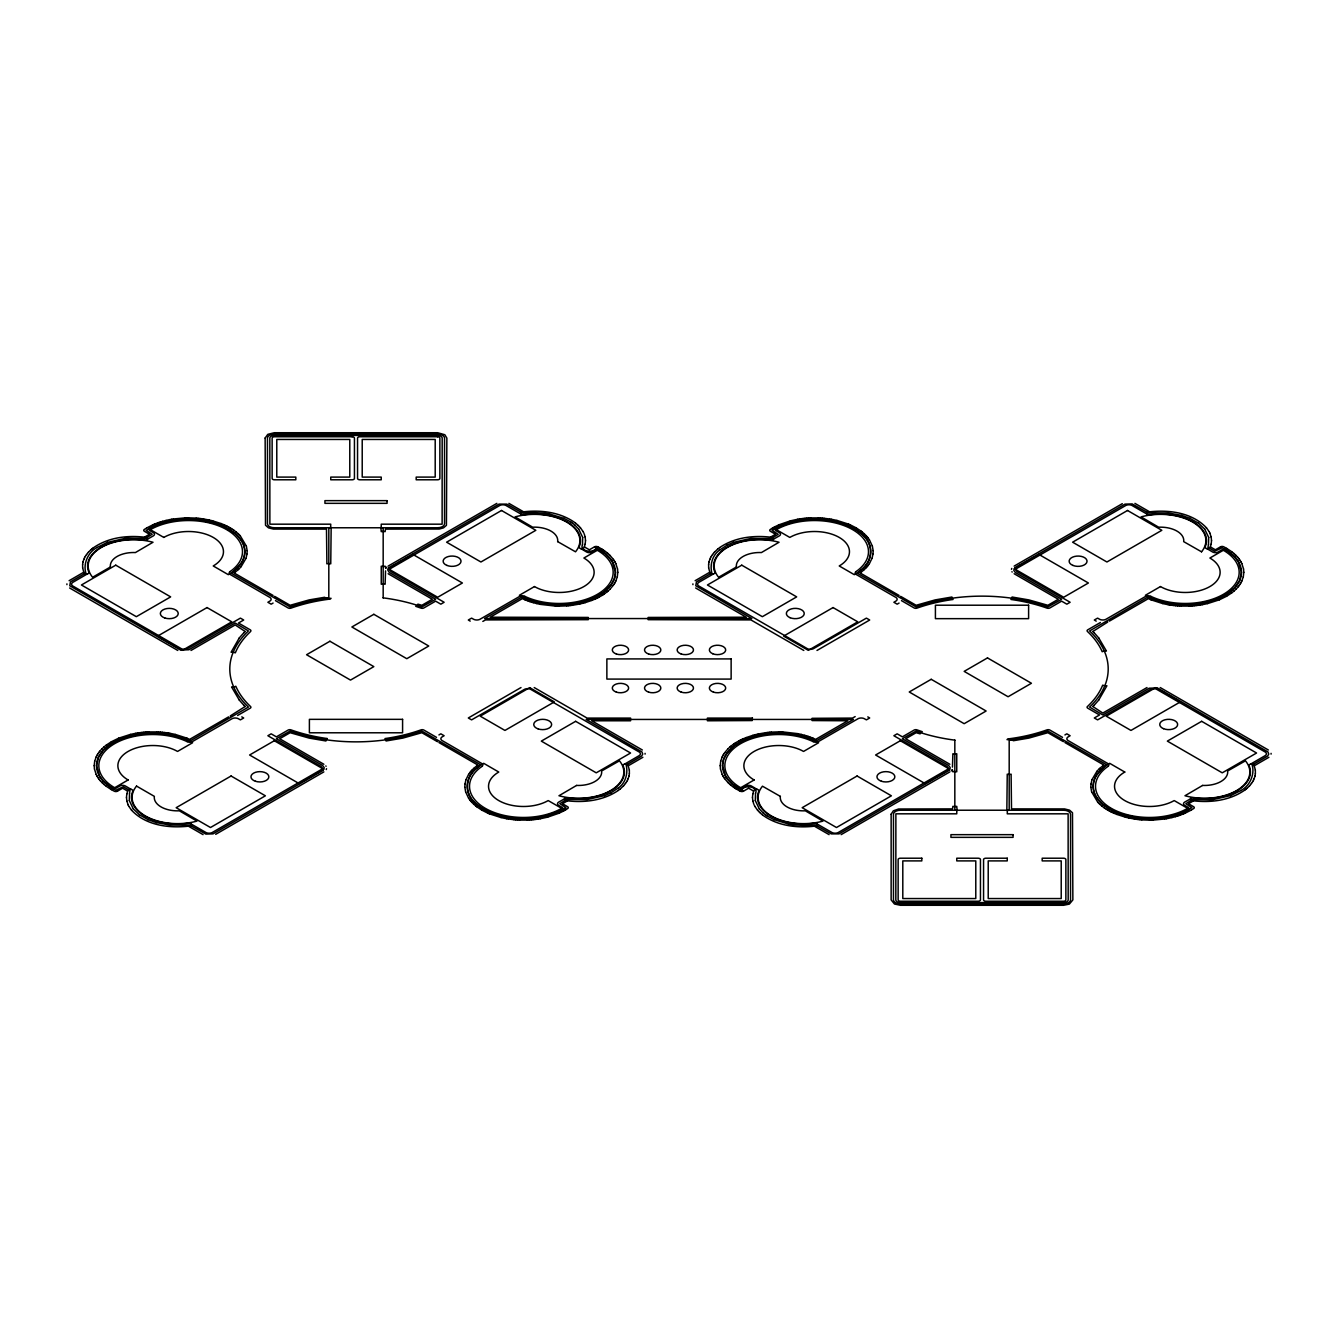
<?xml version="1.0" encoding="UTF-8"?>
<svg xmlns="http://www.w3.org/2000/svg" width="1338" height="1338" viewBox="0 0 1338 1338"><rect width="100%" height="100%" fill="white"/><g stroke="black" fill="none" stroke-linecap="round" stroke-linejoin="round"><path stroke-width="1.5" d="M126.474 797.465L126.826 793.936M585.526 540.535L585.174 544.064M752.474 797.465L752.826 793.936M1211.526 540.535L1211.174 544.064M94.195 765.671L94.68 761.305M96.52 765.687L98.427 757.291L103.16 750.384M615.48 572.313L614.393 578.635L611.198 584.739M617.805 572.33L617.303 576.695M720.195 765.671L720.697 761.305M722.52 765.687L723.607 759.365L726.802 753.261M1241.48 572.313L1239.573 580.709L1234.84 587.616M1243.805 572.33L1243.32 576.695M82.621 564.385L82.655 567.914M629.378 773.615L629.345 770.086M708.622 564.385L708.655 567.914M1255.379 773.615L1255.345 770.086M247.028 553.882L247.112 550.62M464.972 784.118L464.871 787.38M873.028 553.882L873.129 550.62M1090.972 784.118L1090.888 787.38M82.621 564.352L83.04 561.86M629.378 773.648L628.96 776.14M708.622 564.352L709.04 561.86M1255.379 773.648L1254.96 776.14M247.012 553.932L246.025 558.264M464.972 784.068L465.959 779.736M873.028 553.932L872.042 558.264M1090.988 784.068L1091.975 779.736M126.826 793.919L127.913 790.44A2.525 1.455 0 0 1 130.94 789.353A2.525 1.455 0 0 1 132.83 791.109A46.027 26.576 0 0 0 188.424 823.221A2.525 1.455 0 0 1 191.451 824.292A2.525 1.455 0 0 1 189.578 826.048C169.474 828.473 146.11 825.663 131.559 810.226M585.174 544.081L584.087 547.56A2.525 1.455 0 0 1 581.043 548.647A2.525 1.455 0 0 1 579.17 546.891A46.027 26.576 0 0 0 523.576 514.779A2.525 1.455 0 0 1 520.532 513.708A2.525 1.455 0 0 1 522.422 511.952C540.519 509.661 560.371 511.986 575.44 523.007M752.826 793.919L753.913 790.44A2.525 1.455 0 0 1 756.957 789.353A2.525 1.455 0 0 1 758.83 791.109A46.027 26.576 0 0 0 814.424 823.221A2.525 1.455 0 0 1 817.468 824.292A2.525 1.455 0 0 1 815.578 826.048C797.481 828.339 777.629 826.014 762.56 814.993M1211.174 544.081L1210.087 547.56A2.525 1.455 0 0 1 1207.06 548.647A2.525 1.455 0 0 1 1205.17 546.891A46.027 26.576 0 0 0 1149.576 514.779A2.525 1.455 0 0 1 1146.549 513.708A2.525 1.455 0 0 1 1148.422 511.952C1168.542 509.527 1191.857 512.354 1206.441 527.774M129.518 793.283L129.318 800.592M582.482 544.717L582.682 537.408M755.518 793.283L755.318 800.592M1208.482 544.717L1208.682 537.408M94.697 761.255L96.169 756.957M326.539 768.681L326.238 769.551M617.303 576.745L615.815 581.043M720.697 761.255L722.186 756.957M1011.461 569.319L1011.762 568.449M1243.303 576.745L1241.831 581.043M83.04 561.843L83.842 559.368M628.944 776.157L628.158 778.632M709.056 561.843L709.842 559.368M1254.96 776.157L1254.158 778.632M129.518 793.283L129.953 790.574L123.347 786.777L115.871 790.189L110.502 787.129M582.482 544.717C579.053 551.206 594.105 553.932 596.112 547.811M755.518 793.283C759.098 786.978 743.995 783.984 741.888 790.189M1208.482 544.717L1207.963 547.359L1214.653 551.223L1222.129 547.811L1227.498 550.871M246.008 558.331L241.124 566.643M465.992 779.669L468.584 774.401M872.008 558.331L869.416 563.599M1091.992 779.669L1096.876 771.357M83.842 559.334L84.495 557.896M709.842 559.334L710.495 557.896M628.158 778.666L627.505 780.104M1254.158 778.666L1253.505 780.104M385.745 568.449L385.11 566.191A5.051 2.91 0 0 1 381.246 566.191L381.246 584.238A5.051 2.91 0 0 1 385.11 584.238L385.545 570.891M952.255 769.551L952.89 771.809A5.051 2.91 0 0 1 956.754 771.809L956.754 753.762A5.051 2.91 0 0 1 952.89 753.762L952.455 767.109M96.202 756.907L96.704 755.903M615.296 582.097L615.798 581.093M722.202 756.907L722.704 755.903M1241.296 582.097L1241.798 581.093M84.511 557.862L85.281 556.441M710.511 557.862L711.281 556.441M627.489 780.138L626.719 781.559M1253.489 780.138L1252.719 781.559M96.721 755.836L97.289 754.849M614.711 583.151L615.263 582.164M722.737 755.836L723.289 754.849M1240.711 583.151L1241.279 582.164M85.297 556.424L86.535 554.551M711.298 556.424L712.535 554.551M626.702 781.576L625.465 783.449M1252.703 781.576L1251.465 783.449M97.323 754.783L97.925 753.796M230.236 716.114L230.287 716.047A2.325 1.338 0 0 1 230.788 715.613L245.122 706.531M614.058 584.204L614.677 583.217M723.323 754.783L723.942 753.796M1107.764 621.886L1107.713 621.953A2.325 1.338 0 0 1 1107.212 622.387L1092.878 631.469M1240.075 584.204L1240.677 583.217M97.958 753.746L98.627 752.776M240.539 564.134C246.159 557.009 246.159 546.389 240.539 539.264M468.618 774.351L470.056 772.361M613.356 585.224L614.025 584.254M723.975 753.746L724.644 752.776M869.382 563.649L867.944 565.639M1097.461 773.866C1091.841 780.991 1091.841 791.611 1097.461 798.736M1239.373 585.224L1240.042 584.254M147.464 539.197L153.452 535.802A3.93 2.275 0 0 0 153.368 532.675L149.271 530.3L150.358 529.664A53.972 31.159 0 0 1 224.767 528.61A53.972 31.159 0 0 1 230.236 571.46M564.536 798.803L558.632 802.148A3.93 2.275 0 0 0 558.632 805.325L562.729 807.7L561.642 808.336A53.972 31.159 0 0 1 487.233 809.39A53.972 31.159 0 0 1 481.764 766.54M773.464 539.197L779.452 535.802A3.93 2.275 0 0 0 779.368 532.675L775.271 530.3L776.358 529.664A53.972 31.159 0 0 1 850.767 528.61A53.972 31.159 0 0 1 856.236 571.46M1190.536 798.803L1184.632 802.148A3.93 2.275 0 0 0 1184.632 805.325L1188.729 807.7L1187.642 808.336A53.972 31.159 0 0 1 1113.233 809.39A53.972 31.159 0 0 1 1107.764 766.54M86.552 554.517L88.408 552.243M712.552 554.517L714.408 552.243M625.448 783.483L623.592 785.757M1251.448 783.483L1249.592 785.757M98.678 752.709L99.397 751.755M240.522 564.151L234.284 570.624M611.182 584.756L603.856 592.082L594.908 597.434M613.322 585.291L609.977 589.205M724.678 752.709L728.023 748.795M726.818 753.244L734.144 745.918L743.092 740.566M1097.478 773.849L1103.716 767.376M1238.603 586.245L1239.322 585.291M239.268 637.942L231.073 652.258A5.051 2.91 0 0 1 235.271 652.844L235.555 652.308A123.832 71.483 0 0 1 250.423 631.67L250.557 631.469A2.325 1.338 0 0 0 250.223 629.813L238.482 623.023L243.7 620.012L240.405 618.123L187.353 648.729A4.65 2.693 0 0 1 181.433 648.729L72.62 585.893A4.65 2.693 0 0 1 72.62 582.482L87.254 573.969M1098.732 700.058L1106.927 685.742A5.051 2.91 0 0 1 1102.729 685.156L1102.445 685.692A123.865 71.516 0 0 1 1087.61 706.364A2.325 1.338 0 0 0 1087.777 708.187L1099.518 714.977L1094.3 717.988L1097.595 719.877L1150.647 689.271A4.65 2.693 0 0 1 1156.567 689.271L1265.38 752.107A4.65 2.693 0 0 1 1265.38 755.518L1250.746 764.031M99.43 751.705L100.216 750.752M239.285 637.925L243.851 632.757M386.164 567.78L386.431 567.463A3.88 2.241 0 0 1 386.782 567.128M470.09 772.31L470.876 771.357M867.124 566.643L867.91 565.69M951.836 770.22L951.569 770.537A3.88 2.241 0 0 1 951.218 770.872M1098.715 700.075L1094.15 705.243M1237.784 587.248L1238.57 586.295M241.074 566.693L239.318 568.6M100.25 750.702L102.023 748.795M470.926 771.307L471.745 770.37M866.255 567.63L867.074 566.693M1237.75 587.298L1235.977 589.205M1096.926 771.307L1098.682 769.4M88.425 552.226L90.616 550.052M714.425 552.226L717.586 549.216M623.575 785.774L620.414 788.784M1249.575 785.774L1247.384 787.948M103.177 750.367L110.485 744.263M471.796 770.32L473.669 768.447M866.204 567.68L864.331 569.553M1234.823 587.633L1227.515 593.738M243.867 632.723L245.105 631.486M1092.895 706.514L1094.133 705.277M238.331 569.553L239.268 568.65M102.073 748.745L104.046 746.922M245.122 631.469L235.187 624.93L191 650.452M609.927 589.255L607.954 591.078M728.073 748.745L730.046 746.922M1092.878 706.531L1102.813 713.07L1147.001 687.548M1235.927 589.255L1233.954 591.078M1098.732 769.35L1099.669 768.447M238.281 569.603L235.053 572.279M473.719 768.397L476.93 765.721M864.281 569.603L861.07 572.279M1099.719 768.397L1102.947 765.721M90.633 550.035L92.088 548.797M1247.367 787.965L1245.912 789.203M719.693 550.018C712.234 555.103 709.776 565.054 711.833 572.932L696.429 581.93L695.777 585.76L751.856 618.557L484.54 618.557L521.435 597.283L529.43 599.909M618.307 787.982C625.9 782.981 628.124 772.578 626.167 765.068L641.571 756.07L642.742 754.18L641.956 751.923L586.144 719.443L853.46 719.443L816.698 740.65L808.57 738.091M104.096 746.872L106.271 745.115M606.867 591.998L607.904 591.128M477.716 767.376C464.704 775.639 463.818 795.491 476.663 804.355M860.284 570.624C873.296 562.361 874.182 542.509 861.338 533.645M730.096 746.872L731.133 746.002M1233.904 591.128L1231.729 592.885M717.62 549.199L719.677 547.593M719.693 550.018L727.002 545.202M618.307 787.982L610.998 792.798M620.38 788.801L618.323 790.407M92.121 548.781L93.142 547.978M1245.879 789.219L1244.858 790.022M234.267 570.64L231.792 573.484L290.062 606.883A125.973 72.737 0 0 1 328.814 597.852L328.814 527.774M606.8 592.048L604.525 593.754M477.716 767.36L480.208 764.516L421.938 731.117A126.19 72.854 0 0 1 290.062 731.117L276.381 738.743L322.659 765.503L324.248 767.694L323.11 770.303L213.026 833.875L205.851 834.092L189.494 824.927L183.875 825.178M860.284 570.64L857.792 573.484L916.062 606.883A126.19 72.854 0 0 1 1047.938 606.883L1061.619 599.257L1015.341 572.497L1013.769 570.339L1014.89 567.697L1124.974 504.125L1132.149 503.908L1148.64 513.14L1154.125 512.822M731.2 745.952L733.475 744.246M1103.733 767.36L1106.208 764.516L1047.938 731.117A125.973 72.737 0 0 1 1009.187 740.148L1009.187 810.226M93.158 547.961C108.194 537.324 127.746 535.033 145.641 537.324A2.525 1.455 0 0 1 147.531 539.063A2.525 1.455 0 0 1 144.487 540.151A46.027 26.576 0 0 0 88.893 572.246A2.525 1.455 0 0 1 87.02 574.002A2.525 1.455 0 0 1 83.976 572.915L82.655 567.931M1244.842 790.039C1229.789 800.676 1210.254 802.967 1192.359 800.676A2.525 1.455 0 0 1 1190.469 798.937A2.525 1.455 0 0 1 1193.513 797.849A46.027 26.576 0 0 0 1249.107 765.754A2.525 1.455 0 0 1 1250.98 763.998A2.525 1.455 0 0 1 1254.024 765.085L1255.345 770.069M235.003 572.33L234.133 572.965L273.069 595.443M106.338 745.065L111.322 741.787M476.997 765.671L477.867 765.035L438.931 742.557M861.003 572.33L860.133 572.965L899.069 595.443M1231.662 592.935L1226.678 596.213M1102.997 765.671L1103.867 765.035L1064.931 742.557M719.71 547.56C734.713 537.291 753.946 535.049 771.658 537.324A2.525 1.455 0 0 1 773.531 539.063A2.525 1.455 0 0 1 770.504 540.151M618.29 790.44C603.287 800.709 584.037 802.951 566.342 800.676A2.525 1.455 0 0 1 564.469 798.937A2.525 1.455 0 0 1 567.496 797.849M603.287 594.607L604.458 593.804M733.542 744.196L734.713 743.393M97.105 547.493C87.84 552.243 83.107 563.934 85.833 572.932L70.429 581.93L69.777 585.76L180.546 650.017L188.859 649.75L235.187 623.023L248.4 630.934A126.19 72.854 0 0 0 248.4 707.066L190.682 740.65L182.57 738.091M1240.895 790.507C1250.144 785.741 1254.893 774.117 1252.167 765.068L1267.571 756.07L1268.742 754.18L1267.956 751.923L1157.454 687.983L1149.208 688.217L1102.813 714.977L1089.6 707.066A126.19 72.854 0 0 0 1089.6 630.934L1147.318 597.35L1155.43 599.909M97.105 547.476L107.291 542.408M1240.895 790.524L1230.709 795.592M327.007 738.559L327.057 738.526A5.051 2.91 0 0 0 325.987 740.984L309.128 738.091L290.129 732.706L279.675 738.743L323.863 764.266M69.108 580.709L83.725 572.246M110.502 744.263L123.079 738.091M602 595.427L603.221 594.641M771.692 528.577L770.236 529.514A2.325 1.338 0 0 0 770.337 531.253L775.538 534.263L770.504 537.157M773.414 529.48L772.076 530.333L778.181 534.347L771.307 538.545L750.919 538.394L733.308 542.408M695.124 580.709L709.725 572.246M642.876 757.291L628.275 765.754M564.586 808.52L565.924 807.667L559.819 803.653L566.693 799.455L587.081 799.606L604.692 795.592M566.309 809.423L567.764 808.486A2.325 1.338 0 0 0 567.663 806.747L562.462 803.737L567.496 800.843M734.779 743.359L736 742.573M1227.498 593.738L1214.921 599.909M1268.892 757.291L1254.275 765.754M147.013 527.774L144.303 529.463A2.325 1.338 0 0 0 144.337 531.253L149.522 534.263L144.504 537.157M601.933 595.46L599.29 596.982M771.758 528.543L773.029 527.774M773.431 529.463L777.395 527.256M564.569 808.537L560.605 810.744M564.971 810.226L566.242 809.457M736.067 742.54L738.71 741.018M1190.987 810.226L1193.764 808.486A2.325 1.338 0 0 0 1193.663 806.747L1188.479 803.737L1193.496 800.843M273.069 603.07L271.162 604.174L267.868 602.267L270.092 600.963A4.65 2.693 0 0 0 270.092 597.551L230.337 574.571A3.93 2.275 0 0 1 230.019 571.577M388.137 566.108L496.866 503.372M228.581 716.884L189.645 739.362L187.019 738.191M237.595 715.479L250.223 708.187A2.325 1.338 0 0 0 250.557 706.531A123.832 71.483 0 0 1 236.19 687.08L235.806 686.277A5.051 2.91 0 0 1 231.574 686.929L239.268 700.058M117.527 791.143L122.611 788.199L127.645 791.109M215.702 834.327L323.863 771.892M713.405 573.935L698.62 582.482A4.65 2.693 0 0 0 698.62 585.893L807.45 648.729A4.65 2.693 0 0 0 813.353 648.729L866.405 618.123L869.7 620.012L817 650.452M438.931 734.93L440.838 733.826L444.132 735.733L441.908 737.037A4.65 2.693 0 0 0 441.908 740.449L481.663 763.429A3.93 2.275 0 0 1 481.981 766.423M521 687.548L468.3 717.988L471.595 719.877L524.647 689.271A4.65 2.693 0 0 1 530.55 689.271L639.38 752.107A4.65 2.693 0 0 1 639.38 755.518L624.746 764.031M899.069 603.07L897.162 604.174L893.868 602.267L896.092 600.963A4.65 2.693 0 0 0 896.092 597.551L856.337 574.571A3.93 2.275 0 0 1 856.019 571.577M1014.137 566.108L1122.298 503.673M1220.557 546.807L1215.389 549.801L1210.355 546.891M1100.405 622.521L1087.777 629.813A2.325 1.338 0 0 0 1087.443 631.469A123.865 71.516 0 0 1 1101.86 650.937L1102.194 651.723A5.051 2.91 0 0 1 1106.426 651.071L1098.732 637.942M1109.419 621.116L1148.355 598.638L1150.981 599.809M949.863 771.892L841.134 834.628M1064.931 734.93L1066.838 733.826L1070.132 735.733L1067.908 737.037A4.65 2.693 0 0 0 1067.908 740.449L1107.663 763.429A3.93 2.275 0 0 1 1107.981 766.423M147.096 527.741L152.783 524.864M111.405 741.737L118.63 738.191M773.096 527.741L774.401 527.005M563.599 810.995L564.904 810.259M1226.595 596.263L1219.37 599.809M1190.904 810.259L1185.217 813.136M594.557 546.807L589.372 549.801L584.355 546.891M743.443 791.193L748.628 788.199L753.645 791.109M482.834 621.417L485.51 619.912L588.302 619.678A5.051 2.91 0 0 1 588.302 617.437L490.176 617.219L522.338 598.638L524.981 599.809M597.869 597.735L599.223 597.032M774.468 526.971L778.783 524.864M563.532 811.029L559.217 813.136M738.777 740.968L740.131 740.265M855.166 716.583L852.49 718.088L812.049 718.322A5.051 2.91 0 0 1 812.049 720.563L847.824 720.781L815.662 739.362L813.019 738.191M727.019 545.202L733.291 542.408M610.981 792.798L604.709 795.592M596.414 598.454L597.802 597.768M777.411 527.256L796.411 520.917M560.589 810.744L541.589 817.083M740.198 740.232L741.587 739.546M594.875 597.434L591.981 598.722M594.908 599.14L596.33 598.487M741.67 739.513L743.092 738.86M743.125 740.566L746.019 739.278M152.867 524.831L154.322 524.195M594.825 599.173L591.797 600.428M778.867 524.831L790.273 520.883M559.133 813.17L547.727 817.117M743.175 738.827L746.203 737.572M1183.678 813.805L1185.134 813.17M154.405 524.162L157.516 522.974M118.714 738.158L130.338 734.428M591.965 598.738L588.921 599.909M746.035 739.262L749.079 738.091M1219.286 599.842L1207.662 603.572M1183.595 813.839L1180.484 815.026M158.77 524.095L146.076 530.333L152.181 534.263L145.558 538.445L128.063 538.127M591.714 600.461L585.158 602.652M746.286 737.539L752.842 735.348M1179.23 813.905L1191.924 807.667L1185.819 803.737L1192.442 799.555L1209.937 799.873M107.308 542.408L124.902 538.394M1230.692 795.592L1213.098 799.606M157.6 522.941L159.155 522.389M158.787 524.095L172.15 520.599M123.096 738.091L143.634 733.625L163.788 733.809M588.887 599.909L579.019 602.719M749.113 738.091L758.981 735.281M1214.904 599.909L1194.366 604.375L1174.212 604.191M1179.213 813.905L1165.85 817.401M1178.845 815.611L1180.4 815.059M159.239 522.372L160.828 521.853M1177.172 816.147L1178.761 815.628M160.928 521.837L162.534 521.352M1175.466 816.648L1177.072 816.163M162.634 521.318L166.029 520.432M583.418 603.12L585.057 602.669M752.943 735.331L754.582 734.88M1175.366 816.682L1171.971 817.568M790.373 520.85L797.448 519.311M583.318 603.154L579.872 603.973M754.682 734.846L758.128 734.027M547.627 817.15L540.552 818.689M166.129 520.415L169.625 519.646M130.438 734.411L135.757 733.308M1207.562 603.589L1202.243 604.692M1171.871 817.585L1168.375 818.354M579.003 602.736L568.366 604.375M579.772 603.99L572.53 605.261M758.228 734.01L765.47 732.739M758.997 735.264L769.634 733.625M169.709 519.629L171.448 519.311M796.428 520.917L803.519 519.813M541.572 817.083L534.481 818.187M1166.552 818.689L1168.291 818.371M171.548 519.295L173.288 519.01M172.184 520.582L175.713 520.047M797.548 519.295L799.288 519.01M135.857 733.291L137.597 733.007M1200.403 604.993L1202.143 604.709M538.712 818.99L540.452 818.705M1165.816 817.418L1162.287 817.953M1164.712 818.99L1166.452 818.705M173.388 518.993L184.627 517.923M799.388 518.993L801.161 518.743M137.697 732.99L139.453 732.739M1198.547 605.261L1200.303 605.01M536.839 819.257L538.612 819.007M1164.612 819.007L1153.373 820.077M175.746 520.03L179.325 519.629M801.261 518.726L803.034 518.508M570.657 605.495L572.447 605.278M139.553 732.722L141.326 732.505M1196.674 605.495L1198.447 605.278M765.553 732.722L767.343 732.505M534.966 819.492L536.739 819.274M1162.254 817.97L1158.675 818.371M803.135 518.492L804.924 518.308M803.553 519.813L805.342 519.629M568.784 605.696L570.557 605.512M1194.784 605.696L1196.573 605.512M141.427 732.488L143.216 732.304M767.443 732.488L769.216 732.304M532.658 818.371L534.447 818.187M533.076 819.692L534.865 819.508M124.919 538.394L128.047 538.127M1213.081 799.606L1209.953 799.873M179.359 519.629L181.148 519.462M805.024 518.291L806.814 518.141M805.359 519.629L810.828 519.261M568.332 604.375L561.023 604.793M566.877 605.863L568.683 605.713M1192.877 605.863L1194.683 605.713M143.317 732.287L145.123 732.137M769.317 732.287L771.123 732.137M769.668 733.625L776.977 733.207M532.641 818.371L527.172 818.739M531.186 819.86L532.976 819.709M1156.852 818.538L1158.641 818.371M1154.142 512.822L1168.375 512.956L1181.922 515.465M183.858 825.178L169.625 825.044L156.078 822.536M181.182 519.462L190.347 519.211M806.914 518.124L808.721 518.007M566.777 605.863L559.217 606.147M1190.971 605.997L1192.777 605.863M145.223 732.137L147.029 732.003M771.223 732.137L778.783 731.853M529.279 819.993L531.086 819.876M1156.818 818.538L1147.653 818.789M530.484 512.671L522.907 513.223L506.801 504.125L499.041 504.108L388.923 567.663L387.719 569.955L389.341 572.497L435.619 599.257L421.938 606.883A125.973 72.737 0 0 0 383.069 597.852M807.516 825.329L815.243 824.827L831.266 833.892L839.026 833.875L949.127 770.303L950.248 767.694L948.709 765.537L902.381 738.743L916.062 731.117A125.973 72.737 0 0 0 954.931 740.148M808.821 518.007L810.627 517.923M1189.064 606.081L1190.87 605.997M147.13 732.003L148.936 731.919M527.373 820.077L529.179 819.993M530.5 512.671L534.464 512.571M807.5 825.329L803.536 825.429M184.728 517.923L186.551 517.873M810.728 517.923L818.304 517.923M810.845 519.261L820.027 519.345M1188.964 606.081L1181.404 606.081M149.036 731.919L156.596 731.919M527.155 818.739L517.973 818.655M527.272 820.077L519.696 820.077M1151.449 820.127L1153.272 820.077M186.651 517.856L188.457 517.839M561.007 604.793L551.841 604.525M776.993 733.207L786.159 733.475M1149.543 820.161L1151.349 820.144M534.464 512.571L544.7 513.207M803.536 825.429L793.3 824.793M188.558 517.839L196.117 518.124M557.31 606.131L559.117 606.147M778.883 731.853L780.69 731.869M1149.442 820.161L1141.883 819.876M190.364 519.211L197.673 519.629M555.387 606.081L557.21 606.131M780.79 731.869L782.613 731.919M1147.636 818.789L1140.327 818.371M818.404 517.923L820.211 518.007M1179.48 605.997L1181.287 606.081M555.287 606.081L540.368 604.375M782.713 731.919L797.632 733.625M156.713 731.919L158.52 732.003M517.789 819.993L519.596 820.077M820.311 518.007L822.117 518.124M820.043 519.345L823.673 519.629M1177.574 605.863L1179.38 605.997M158.62 732.003L160.426 732.137M517.957 818.655L514.327 818.371M515.883 819.876L517.689 819.993M822.218 518.141L824.024 518.291M196.218 518.141L198.007 518.291M1175.684 605.713L1177.473 605.863M551.808 604.525L546.406 603.956M786.192 733.475L791.594 734.044M160.527 732.137L162.316 732.287M1139.993 819.709L1141.782 819.86M513.976 819.709L515.782 819.86M824.124 518.308L829.644 518.993M823.706 519.629L841.05 523.024L854.313 528.711A56.296 32.513 0 0 1 854.33 574.688L839.227 565.957A34.939 20.17 0 0 0 839.227 537.424A34.939 20.17 0 0 0 789.805 537.424L774.702 528.711A56.296 32.513 0 0 1 854.33 528.711M1173.794 605.512L1175.584 605.696M198.108 518.308L199.897 518.492M197.69 519.629L219.783 524.663L235.321 533.628M1140.311 818.371L1118.217 813.337L1102.679 804.372M1138.103 819.508L1139.892 819.692M162.416 732.304L164.206 732.488M514.294 818.371L496.95 814.976L483.687 809.289A56.296 32.513 0 0 1 483.67 763.312L498.773 772.043A34.939 20.17 0 0 0 498.773 800.576A34.939 20.17 0 0 0 548.195 800.576L563.298 809.289A56.296 32.513 0 0 1 483.67 809.289M513.876 819.692L508.356 819.007M1174.179 604.191L1167.087 603.087M1171.921 605.278L1173.694 605.495M199.998 518.508L201.77 518.726M1136.23 819.274L1138.002 819.492M164.306 732.505L166.079 732.722M163.821 733.809L170.913 734.913M544.717 513.207L549.299 513.926M793.283 824.793L788.701 824.074M1170.048 605.01L1171.82 605.261M201.871 518.743L203.644 518.993M546.372 603.956L542.843 603.405M791.628 734.044L795.157 734.595M1134.356 819.007L1136.129 819.257M166.18 732.739L167.952 732.99M829.744 519.01L831.483 519.295M1168.208 604.709L1169.964 604.993M203.744 519.01L209.113 520.014M1134.256 818.99L1128.887 817.986M168.036 733.007L169.792 733.291M506.517 818.705L508.256 818.99M831.584 519.311L836.902 520.415M1168.107 604.692L1162.789 603.589M542.827 603.405L535.953 601.916M795.173 734.595L802.047 736.084M169.893 733.308L175.211 734.411M506.416 818.689L501.098 817.585M549.316 513.926L564 518.375M788.684 824.074L774 819.625M1167.071 603.087L1155.463 599.909M900.39 596.397L900.524 596.43A2.325 1.338 0 0 1 901.277 596.715L916.129 605.294L935.145 599.909L951.987 597.016A5.051 2.91 0 0 0 953.007 599.441L953.057 599.474A123.865 71.516 0 0 0 917.266 608.021L917.015 608.121A2.325 1.338 0 0 1 914.122 607.937L901.494 600.645M540.284 604.341L536.789 603.589M1063.626 741.603L1063.476 741.57A2.325 1.338 0 0 1 1062.723 741.285L1047.871 732.706L1028.872 738.091L1013.384 740.717A5.051 2.91 0 0 0 1007.246 739.646L1007.029 739.646A2.325 1.338 0 0 1 1008.668 738.844A123.681 71.399 0 0 0 1046.717 729.963L1047.002 729.879A2.325 1.338 0 0 1 1049.878 730.063L1062.523 737.355M274.374 596.397L274.524 596.43A2.325 1.338 0 0 1 275.277 596.715L290.129 605.294L309.128 599.909L324.616 597.283A5.051 2.91 0 0 0 330.754 598.354L331.021 598.287A2.325 1.338 0 0 1 329.332 599.156A123.681 71.399 0 0 0 291.283 608.037L290.998 608.121A2.325 1.338 0 0 1 288.122 607.937L275.477 600.645M797.716 733.659L801.211 734.411M437.476 741.57L437.61 741.603A2.325 1.338 0 0 1 436.723 741.285L421.871 732.706L402.855 738.091L386.013 740.984A5.051 2.91 0 0 0 384.993 738.559L384.993 738.559A123.832 71.483 0 0 0 420.717 729.979L420.985 729.879A2.325 1.338 0 0 1 423.878 730.063L436.506 737.355M170.93 734.913L182.537 738.091M1206.826 548.597L1212.713 552.059A3.93 2.275 0 0 0 1218.132 552.009L1222.23 549.65L1223.35 550.269A53.972 31.159 0 0 1 1225.173 593.236A53.972 31.159 0 0 1 1150.948 596.397M580.809 548.597L586.713 552.059A3.93 2.275 0 0 0 592.115 552.009L596.23 549.65L597.333 550.269A53.972 31.159 0 0 1 599.173 593.236A53.972 31.159 0 0 1 524.931 596.397M209.213 520.03L212.658 520.85M1128.787 817.97L1125.342 817.15M757.191 789.403L751.287 785.941A3.93 2.275 0 0 0 745.885 785.991L741.77 788.35L740.667 787.731A53.972 31.159 0 0 1 738.827 744.764A53.972 31.159 0 0 1 813.069 741.603M131.174 789.403L125.287 785.941A3.93 2.275 0 0 0 119.868 785.991L115.77 788.35L114.65 787.731A53.972 31.159 0 0 1 112.827 744.764A53.972 31.159 0 0 1 187.052 741.603M837.003 520.432L848.626 524.162M1162.689 603.572L1151.065 599.842M536.689 603.572L533.293 602.669M801.311 734.428L804.707 735.331M175.311 734.428L186.935 738.158M500.997 817.568L489.374 813.839M535.919 601.916L529.447 599.909M212.759 520.883L221.038 523.543M1125.241 817.117L1116.962 814.457M802.081 736.084L808.553 738.091M1181.939 515.465L1190.017 518.375M156.061 822.536L147.983 819.625M531.587 602.167L533.193 602.652M804.807 735.348L806.413 735.833M529.898 601.632L531.487 602.15M806.513 735.85L808.102 736.368M528.259 601.063L529.815 601.598M808.185 736.402L809.741 736.937M528.176 601.03L525.065 599.842M809.825 736.97L812.935 738.158M1116.862 814.441L1113.835 813.17M221.138 523.559L224.165 524.831M848.71 524.195L850.165 524.831M487.835 813.17L489.29 813.805M1190.017 518.375L1198.48 523.175M564.017 518.375L570.423 521.787M773.983 819.625L767.577 816.213M147.983 819.625L139.52 814.825M850.249 524.864L855.935 527.741M1112.33 812.484L1113.751 813.136M224.249 524.864L225.67 525.516M487.751 813.136L482.065 810.259M597.802 546.841L597.584 546.74A2.325 1.338 0 0 0 594.574 546.79M596.179 547.811L604.927 553.363L611.182 559.853M1110.858 811.765L1112.246 812.45M225.754 525.55L227.142 526.235M741.821 790.189L733.073 784.637L726.818 778.147M740.198 791.159L740.416 791.26A2.325 1.338 0 0 0 743.426 791.21M1134.925 503.372L1149.576 511.802M1109.436 811.029L1110.791 811.731M597.869 546.874L599.223 547.577M508.908 503.372L523.576 511.802M829.092 834.628L814.424 826.198M738.777 790.424L740.131 791.126M227.209 526.269L228.564 526.971M203.075 834.628L188.424 826.198M1226.595 548.346L1223.685 546.774A2.325 1.338 0 0 0 1220.591 546.79M1108.065 810.259L1109.369 810.995M599.29 547.61L601.933 549.149M738.71 790.39L736.067 788.851M228.631 527.005L229.935 527.741M111.405 789.654L114.399 791.26A2.325 1.338 0 0 0 117.41 791.21M1146.666 513.926L1131.848 505.396A4.65 2.693 0 0 0 1125.944 505.396L1017.114 568.215A4.65 2.693 0 0 0 1017.114 571.627L1070.132 602.267L1066.838 604.174L1061.619 601.147L1049.878 607.937A2.325 1.338 0 0 1 1047.002 608.121L1046.717 608.021A123.865 71.516 0 0 0 1010.943 599.474A5.051 2.91 0 0 0 1012.013 597.016L1028.872 599.909L1047.871 605.294L1058.325 599.257L1014.137 573.734M1096.207 621.116L1094.3 620.012L1097.595 618.123L1099.853 619.394A4.65 2.693 0 0 0 1105.757 619.394L1145.545 596.447A3.93 2.275 0 0 1 1150.747 596.263M1160.213 687.548L1268.357 749.999M695.643 588.001L746.236 617.219L648.11 617.437A5.051 2.91 0 0 1 648.11 619.678L750.902 619.912L803.804 650.452M520.666 513.926L505.848 505.396A4.65 2.693 0 0 0 499.927 505.396L391.114 568.215A4.65 2.693 0 0 0 391.114 571.627L444.132 602.267L440.838 604.174L435.619 601.147L423.878 607.937A2.325 1.338 0 0 1 420.985 608.121L415.767 606.331A5.051 2.91 0 0 0 417.874 604.14L421.871 605.294L432.325 599.257L388.137 573.734M867.793 716.884L869.7 717.988L866.405 719.877L864.147 718.606A4.65 2.693 0 0 0 858.243 718.606L818.455 741.553A3.93 2.275 0 0 1 813.253 741.737M949.863 764.266L905.675 738.743L916.129 732.706L920.126 733.86A5.051 2.91 0 0 1 922.233 731.669L917.015 729.879A2.325 1.338 0 0 0 914.122 730.063L902.381 736.853L897.162 733.826L893.868 735.733L946.886 766.373A4.65 2.693 0 0 1 946.886 769.785L838.073 832.604A4.65 2.693 0 0 1 832.152 832.604L817.401 824.158M557.695 541.639L575.524 551.808A45.425 26.225 0 0 0 566.593 522.054A45.425 26.225 0 0 0 515.046 516.886L532.658 527.189A23.248 13.413 0 0 1 557.662 541.639M780.305 796.361L762.476 786.192A45.425 26.225 0 0 0 771.407 815.946A45.425 26.225 0 0 0 822.954 821.114L805.342 810.811A23.248 13.413 0 0 1 780.338 796.361M470.207 621.116L468.3 620.012L471.595 618.123L473.853 619.394A4.65 2.693 0 0 0 479.757 619.394L519.545 596.447A3.93 2.275 0 0 1 524.747 596.263M534.197 687.548L587.098 718.088L630.566 718.088L630.566 720.781L591.764 720.781L642.357 749.999M69.643 588.001L177.787 650.452M241.793 716.884L243.7 717.988L240.405 719.877L238.147 718.606A4.65 2.693 0 0 0 232.243 718.606L192.455 741.553A3.93 2.275 0 0 1 187.253 741.737M191.384 824.158L206.152 832.604A4.65 2.693 0 0 0 212.056 832.604L320.886 769.785A4.65 2.693 0 0 0 320.886 766.373L267.868 735.733L271.162 733.826L276.381 736.853L288.122 730.063A2.325 1.338 0 0 1 290.998 729.879L291.283 729.979A123.832 71.483 0 0 0 327.074 738.526M1226.678 548.396L1231.662 551.674M856.019 527.774L861.003 531.069M854.346 528.711L856.838 530.266M1106.727 809.457L1107.998 810.226M230.002 527.774L231.273 528.543M483.654 809.289L481.162 807.734M481.981 810.226L476.997 806.931M111.322 789.604L106.338 786.326M1105.439 808.637L1106.66 809.423M602 549.182L603.221 549.968M734.779 788.032L736 788.818M231.34 528.577L232.561 529.363M570.423 521.787L571.477 522.472M767.577 816.213L766.523 815.528M1227.515 550.871L1234.823 556.976M856.855 530.266L861.321 533.628M1104.201 807.801L1105.372 808.604M603.287 550.002L604.458 550.804M733.542 787.196L734.713 787.998M232.628 529.396L233.799 530.199M481.145 807.734L476.679 804.372M110.485 787.129L103.177 781.024M571.477 522.472L572.48 523.175M766.523 815.528L765.52 814.825M1104.134 807.751L1101.86 806.045M604.525 550.855L606.8 552.561M733.475 787.145L731.2 785.439M233.866 530.249L236.14 531.955M1198.497 523.191L1204.668 529.028M572.48 523.191L574.822 525.031M765.52 814.809L763.178 812.969M139.503 814.809L133.332 808.972M1231.729 551.724L1233.904 553.48M861.07 531.119L862.14 531.955M475.86 806.045L476.93 806.881M106.271 786.276L104.096 784.52M575.457 523.024L578.351 525.533M762.543 814.976L759.649 812.467M862.207 532.006L864.281 533.795M1101.793 805.994L1099.719 804.205M606.867 552.611L607.904 553.48M730.096 784.52L731.133 785.389M236.207 532.006L238.281 533.795M475.793 805.994L473.719 804.205M574.822 525.031L578.668 529.028M763.178 812.969L759.332 808.972M1233.954 553.514L1235.927 555.354M1102.663 804.355L1097.478 798.753M607.954 553.514L609.927 555.354M730.046 784.486L728.073 782.646M235.337 533.645L240.522 539.247M104.046 784.486L102.073 782.646M864.331 533.845L866.204 535.718M1098.732 803.252L1099.669 804.155M238.331 533.845L239.268 534.748M473.669 804.155L471.796 802.282M578.384 525.566L580.441 527.774M759.616 812.434L757.559 810.226M1092.895 631.486L1094.133 632.723M243.867 705.277L245.105 706.514M1235.977 555.404L1237.75 557.31M1097.796 802.282L1098.682 803.201M609.977 555.404L613.322 559.317M728.023 782.596L724.678 778.683M239.318 534.799L240.204 535.718M102.023 782.596L100.25 780.69M1094.15 632.757L1098.715 637.925M243.851 705.243L239.285 700.075M1234.84 556.993L1238.486 561.843M866.255 535.769L867.074 536.705M1097.762 802.231L1091.641 791.845M240.238 535.769L246.359 546.155M470.926 801.295L471.745 802.231M103.16 781.007L99.514 776.157M1237.784 557.361L1238.57 558.314M1206.458 527.791L1209.05 531.537M867.124 536.755L867.91 537.692M580.458 527.791L583.05 531.537M757.542 810.209L754.95 806.463M470.09 800.308L470.876 801.245M131.542 810.209L128.95 806.463M99.43 779.686L100.216 780.639M1204.685 529.045L1208.682 537.391M578.668 529.045L582.682 537.391M759.332 808.955L755.318 800.609M133.315 808.955L129.318 800.609M1238.603 558.364L1239.322 559.317M867.944 537.759L869.382 539.749M470.056 800.241L468.618 798.251M98.678 778.683L99.397 779.636M1239.373 559.384L1240.042 560.354M613.356 559.384L614.025 560.354M611.198 559.869L612.486 561.843M726.802 778.131L725.514 776.157M723.975 777.646L724.644 778.616M97.958 777.646L98.627 778.616M1240.075 560.405L1240.677 561.391M869.416 539.799L872.359 546.155M614.058 560.405L614.677 561.391M723.323 776.609L723.942 777.595M468.584 798.201L465.641 791.845M97.323 776.609L97.925 777.595M1240.711 561.458L1241.279 562.445M1238.503 561.86L1241.48 572.296M614.711 561.458L615.263 562.445M612.486 561.86L615.48 572.296M725.514 776.14L722.52 765.704M722.737 775.555L723.289 776.542M99.497 776.14L96.52 765.704M96.721 775.555L97.289 776.542M754.933 806.446L754.197 805.008M583.067 531.554L583.803 532.992M1209.335 532.039L1209.803 532.992M128.665 805.961L128.197 805.008M1241.296 562.512L1241.798 563.515M722.202 774.485L722.704 775.488M615.296 562.512L615.798 563.515M96.202 774.485L96.704 775.488M1209.82 533.026L1211.141 536.973M128.18 804.974L126.859 801.027M1241.831 563.566L1243.52 568.951M722.186 774.434L720.48 769.049M615.815 563.566L617.52 568.951M96.169 774.434L94.48 769.049M753.762 804.004L752.859 801.027M584.238 533.996L585.141 536.973M1091.624 791.795L1090.888 787.446M872.376 546.205L873.112 550.554M465.624 791.795L464.888 787.446M246.376 546.205L247.112 550.554M1211.141 537.006L1211.526 540.519M752.859 800.994L752.474 797.481M585.141 537.006L585.526 540.519M126.859 800.994L126.474 797.481M1243.537 569.018L1243.805 572.279M720.48 768.982L720.195 765.721M617.52 569.018L617.805 572.279M94.463 768.982L94.195 765.721M708.655 567.931L709.993 572.915A2.525 1.455 0 0 0 713.02 574.002A2.525 1.455 0 0 0 714.893 572.246A46.027 26.576 0 0 1 770.504 540.151M629.345 770.069L628.007 765.085A2.525 1.455 0 0 0 624.98 763.998A2.525 1.455 0 0 0 623.107 765.754A46.027 26.576 0 0 1 567.496 797.849M1271.067 753.361L1271.1 753.712A3.88 2.241 0 0 1 1271.067 754.114M692.933 584.639L692.9 584.288A3.88 2.241 0 0 1 692.933 583.886M645.067 753.361L645.1 753.712A3.88 2.241 0 0 1 645.067 754.114M66.933 584.639L66.9 584.288A3.88 2.241 0 0 1 66.933 583.886M954.83 740.148L954.83 810.226M383.17 527.774L383.17 597.852M325.836 765.938A3.88 2.241 0 0 1 326.054 766.306M1012.164 572.062A3.88 2.241 0 0 1 1011.946 571.694M265.141 438.028L265.509 525.232L268.453 527.841L273.437 529.079L326.489 529.112L326.89 563.833A5.051 2.91 0 0 1 330.754 563.833L331.155 527.774A2.325 1.338 0 0 0 330.62 526.921L330.754 524.178L269.875 524.178L269.824 437.827A4.65 2.693 0 0 1 274.006 435.419L437.994 435.419A4.65 2.693 0 0 1 442.176 437.827L442.125 524.178L381.23 524.178L381.23 526.871A2.325 1.338 0 0 0 380.845 527.774L381.246 531.654A5.051 2.91 0 0 1 385.11 531.654L385.511 529.112L439.249 529.028L443.53 527.841L446.424 525.349L446.859 438.095L444.818 434.733L437.66 432.726L274.34 432.726L267.784 434.348L265.141 438.028M891.141 814.206L891.141 899.905L894.47 904.02L900.457 905.291L1063.543 905.291L1069.363 904.103L1072.859 899.905L1072.491 812.768L1069.547 810.159L1064.563 808.921L1011.511 808.888L1011.11 774.167A5.051 2.91 0 0 1 1007.246 774.167L1006.845 810.226A2.325 1.338 0 0 0 1007.38 811.079L1007.246 813.822L1068.125 813.822L1068.176 900.173A4.65 2.693 0 0 1 1063.994 902.581L900.006 902.581A4.65 2.693 0 0 1 895.824 900.173L895.875 813.822L956.77 813.822L956.77 811.129A2.325 1.338 0 0 0 957.155 810.226L956.754 806.346A5.051 2.91 0 0 1 952.89 806.346L952.489 808.888L898.534 809.005L893.332 810.811L891.141 814.206M752.441 718.088L752.257 718.322A5.051 2.91 0 0 0 752.257 720.563L707.434 720.781L707.434 718.088L752.441 718.088M136.543 786.092L136.459 786.192A45.425 26.225 0 0 0 145.407 815.946A45.425 26.225 0 0 0 196.954 821.114L179.342 810.811A23.248 13.413 0 0 1 154.338 796.361L136.543 786.092M1201.541 551.808L1183.695 541.639A23.248 13.413 0 0 0 1158.658 527.205L1141.046 516.886A45.425 26.225 0 0 1 1192.593 522.054A45.425 26.225 0 0 1 1201.541 551.808M110.368 567.011L92.606 577.263A45.425 26.225 0 0 1 101.471 547.409A45.425 26.225 0 0 1 153.017 542.258L135.406 552.561A23.248 13.413 0 0 0 110.402 567.011M115.754 565.171L81.434 584.99L136.342 616.684L170.662 596.882L115.754 565.171M207.039 607.569L157.633 636.102L182.336 650.368L231.758 621.836L207.039 607.569M412.974 554.467L388.254 568.734L437.677 597.266L462.396 583L412.974 554.467M501.516 510.48L446.608 542.191L480.927 561.993L535.836 530.3L501.516 510.48M373.837 614.309L351.877 626.987L406.785 658.697L428.762 646.02L373.837 614.309M329.917 641.253L306.569 654.734L350.506 680.089L373.837 666.625L329.917 641.253M128.113 779.97L113.011 788.684A56.296 32.513 0 0 1 113.011 742.707A56.296 32.513 0 0 1 192.639 742.707L177.536 751.438A34.939 20.17 0 0 0 128.113 751.438A34.939 20.17 0 0 0 128.113 779.97M534.464 586.562L519.361 595.293A56.296 32.513 0 0 0 598.989 595.293A56.296 32.513 0 0 0 598.989 549.316L583.886 558.03A34.939 20.17 0 0 1 583.886 586.562A34.939 20.17 0 0 1 534.464 586.562M274.307 740.734L249.604 755L299.026 783.533L323.729 769.266L274.307 740.734M231.073 776.007L176.164 807.7L210.484 827.52L265.392 795.809L231.073 776.007M736.385 567.011L718.606 577.263A45.425 26.225 0 0 1 727.487 547.409A45.425 26.225 0 0 1 779.034 542.258L761.422 552.561A23.248 13.413 0 0 0 736.402 567.011M529.664 687.632L480.242 716.164L504.944 730.431L554.367 701.898L529.664 687.632M741.754 565.171L707.434 584.99L762.359 616.684L796.679 596.882L741.754 565.171M575.641 721.316L541.321 741.118L596.246 772.829L630.566 753.01L575.641 721.316M833.056 607.569L783.633 636.102L808.336 650.368L857.758 621.836L833.056 607.569M576.578 785.439L558.966 795.742A45.425 26.225 0 0 0 610.513 790.591A45.425 26.225 0 0 0 619.461 760.82L601.615 770.989A23.248 13.413 0 0 1 576.578 785.423M1038.974 554.467L1014.271 568.734L1063.693 597.266L1088.396 583L1038.974 554.467M1127.516 510.48L1072.608 542.191L1106.927 561.993L1161.836 530.3L1127.516 510.48M754.114 779.97L739.011 788.684A56.296 32.513 0 0 1 739.011 742.707A56.296 32.513 0 0 1 818.639 742.707L803.536 751.438A34.939 20.17 0 0 0 754.114 751.438A34.939 20.17 0 0 0 754.114 779.97M931.215 679.303L909.238 691.98L964.163 723.691L986.123 711.013L931.215 679.303M987.494 657.911L964.163 671.375L1008.083 696.747L1031.431 683.266L987.494 657.911M1160.464 586.562L1145.361 595.293A56.296 32.513 0 0 0 1224.989 595.293A56.296 32.513 0 0 0 1224.989 549.316L1209.887 558.03A34.939 20.17 0 0 1 1209.887 586.562A34.939 20.17 0 0 1 1160.464 586.562M900.323 740.734L875.604 755L925.026 783.533L949.746 769.266L900.323 740.734M857.073 776.007L802.164 807.7L836.484 827.52L891.392 795.809L857.073 776.007M1155.664 687.632L1106.242 716.164L1130.961 730.431L1180.367 701.898L1155.664 687.632M1201.658 721.316L1167.338 741.118L1222.246 772.829L1256.566 753.01L1201.658 721.316M1202.594 785.439L1184.983 795.742A45.425 26.225 0 0 0 1236.529 790.591A45.425 26.225 0 0 0 1245.461 760.82L1227.632 770.989A23.248 13.413 0 0 1 1202.594 785.423M437.543 434.064L274.457 434.064A6.991 4.031 0 0 0 267.466 438.095L267.466 523.727A6.991 4.031 0 0 0 274.457 527.774L437.543 527.774A6.991 4.031 0 0 0 444.534 523.727L444.534 438.095A6.991 4.031 0 0 0 437.543 434.064M352.111 436.757L274.457 436.757A2.325 1.338 0 0 0 272.132 438.095L272.132 478.452A2.325 1.338 0 0 0 274.457 479.79L295.815 479.79L295.815 477.097L276.782 477.097L276.782 439.449L349.787 439.449L349.787 477.097L330.754 477.097L330.754 479.79L352.111 479.79A2.325 1.338 0 0 0 354.436 478.452L354.436 438.095A2.325 1.338 0 0 0 352.111 436.757M437.543 436.757L359.889 436.757A2.325 1.338 0 0 0 357.547 438.095L357.547 478.452A2.325 1.338 0 0 0 359.889 479.79L381.23 479.79L381.23 477.097L362.213 477.097L362.213 439.449L435.201 439.449L435.201 477.097L416.185 477.097L416.185 479.79L437.543 479.79A2.325 1.338 0 0 0 439.868 478.452L439.868 438.095A2.325 1.338 0 0 0 437.543 436.757M387.067 500.646L324.933 500.646L324.933 503.339L387.067 503.339L387.067 500.646M1028.604 605.211L935.413 605.211L935.413 618.658L1028.604 618.658L1028.604 605.211M731.133 658.915L606.867 658.915L606.867 679.085L731.133 679.085L731.133 658.915M402.587 719.342L309.396 719.342L309.396 732.789L402.587 732.789L402.587 719.342M1063.543 810.226L900.457 810.226A6.991 4.031 0 0 0 893.466 814.273L893.466 899.905A6.991 4.031 0 0 0 900.457 903.936L1063.543 903.936A6.991 4.031 0 0 0 1070.534 899.905L1070.534 814.273A6.991 4.031 0 0 0 1063.543 810.226M1013.067 834.661L950.933 834.661L950.933 837.354L1013.067 837.354L1013.067 834.661M921.815 858.21L900.457 858.21A2.325 1.338 0 0 0 898.133 859.548L898.133 899.905A2.325 1.338 0 0 0 900.457 901.243L978.111 901.243A2.325 1.338 0 0 0 980.453 899.905L980.453 859.548A2.325 1.338 0 0 0 978.111 858.21L956.77 858.21L956.77 860.903L975.787 860.903L975.787 898.551L902.799 898.551L902.799 860.903L921.815 860.903L921.815 858.21M1007.246 858.21L985.889 858.21A2.325 1.338 0 0 0 983.564 859.548L983.564 899.905A2.325 1.338 0 0 0 985.889 901.243L1063.543 901.243A2.325 1.338 0 0 0 1065.868 899.905L1065.868 859.548A2.325 1.338 0 0 0 1063.543 858.21L1042.185 858.21L1042.185 860.903L1061.218 860.903L1061.218 898.551L988.213 898.551L988.213 860.903L1007.246 860.903L1007.246 858.21M1124.773 772.043L1109.67 763.312A56.296 32.513 0 0 0 1109.67 809.289A56.296 32.513 0 0 0 1189.298 809.289L1174.195 800.576A34.939 20.17 0 0 1 1124.773 800.576A34.939 20.17 0 0 1 1124.773 772.043M163.805 537.424L148.702 528.711A56.296 32.513 0 0 1 228.33 528.711A56.296 32.513 0 0 1 228.33 574.688L213.227 565.957A34.939 20.17 0 0 0 213.227 537.424A34.939 20.17 0 0 0 163.805 537.424M712.786 653.764A8.162 4.7 0 0 0 725.648 650.402A8.162 4.7 0 0 0 714.174 645.652A8.162 4.7 0 0 0 712.786 653.764M713.455 692.131A8.162 4.7 0 0 0 725.698 688.05A8.162 4.7 0 0 0 713.455 683.986A8.162 4.7 0 0 0 713.455 692.131M681.226 654.014A8.162 4.7 0 0 0 693.469 649.95A8.162 4.7 0 0 0 681.226 645.869A8.162 4.7 0 0 0 681.226 654.014M681.226 692.131A8.162 4.7 0 0 0 693.469 688.05A8.162 4.7 0 0 0 681.226 683.986A8.162 4.7 0 0 0 681.226 692.131M648.612 654.014A8.162 4.7 0 0 0 660.838 649.95A8.162 4.7 0 0 0 648.612 645.869A8.162 4.7 0 0 0 648.612 654.014M648.612 692.131A8.162 4.7 0 0 0 660.838 688.05A8.162 4.7 0 0 0 648.612 683.986A8.162 4.7 0 0 0 648.612 692.131M616.383 654.014A8.162 4.7 0 0 0 628.626 649.95A8.162 4.7 0 0 0 616.383 645.869A8.162 4.7 0 0 0 616.383 654.014M616.383 692.131A8.162 4.7 0 0 0 628.626 688.05A8.162 4.7 0 0 0 616.383 683.986A8.162 4.7 0 0 0 616.383 692.131M1163.508 728.675A8.931 5.151 0 0 0 1177.591 724.979A8.931 5.151 0 0 0 1165.013 719.777A8.931 5.151 0 0 0 1163.508 728.675M1072.892 565.405A8.931 5.151 0 0 0 1086.991 561.709A8.931 5.151 0 0 0 1074.414 556.508A8.931 5.151 0 0 0 1072.892 565.405M790.089 617.704A8.931 5.151 0 0 0 804.188 614.025A8.931 5.151 0 0 0 791.611 608.823A8.931 5.151 0 0 0 790.089 617.704M881.441 781.258A8.931 5.151 0 0 0 894.838 776.793A8.931 5.151 0 0 0 881.441 772.327A8.931 5.151 0 0 0 881.441 781.258M164.825 617.989A8.931 5.151 0 0 0 178.222 613.523A8.931 5.151 0 0 0 164.825 609.058A8.931 5.151 0 0 0 164.825 617.989M255.441 781.258A8.931 5.151 0 0 0 268.838 776.793A8.931 5.151 0 0 0 255.441 772.327A8.931 5.151 0 0 0 255.441 781.258M538.227 728.942A8.931 5.151 0 0 0 551.624 724.477A8.931 5.151 0 0 0 538.227 720.011A8.931 5.151 0 0 0 538.227 728.942M446.892 565.405A8.931 5.151 0 0 0 460.974 561.709A8.931 5.151 0 0 0 448.414 556.508A8.931 5.151 0 0 0 446.892 565.405"/></g></svg>
